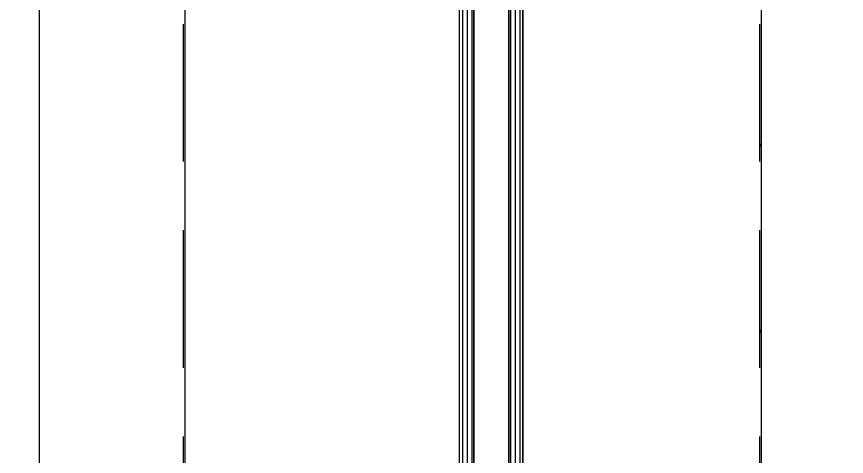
# Model space of a CAD drawing. Header units: inches. Extents: x 21 to 32698, y 13 to 3712.
# Drawn here: x 6805.93 to 6834.71, y 2182.6 to 2197.84 of the extents above; entities that cross this region are included whole.
import ezdxf

# ---------------------------------------------------------------- set-up
doc = ezdxf.new("R2010")
doc.units = ezdxf.units.IN
doc.header["$MEASUREMENT"] = 0
doc.set_wipeout_variables(frame=1)
doc.linetypes.add('DOT', pattern=[6.35, 0, -6.35])
doc.linetypes.add('IMPORT-HIDDEN2', pattern=[47.625, 31.75, -15.875])
for name, color, linetype, lineweight in [('Z_MİM_-KM-BEAM-RAY', 8, 'DOT', 25), ('Z_MİM_-KM-GLAZ', 8, 'Continuous', 25), ('Z_MİM_-KM-GLAZ-CURT', 8, 'Continuous', 25), ('Z_MİM_-KM-RAY-1', 8, 'IMPORT-HIDDEN2', 25), ('Z_MİM_-KM-WALL-PL', 8, 'Continuous', 25), ('Z_MİM_-KM-WALL-PLASTER', 8, 'Continuous', 25), ('Z_MİM_aksesuar_k', 8, 'Continuous', 25)]:
    doc.layers.add(name, color=color, linetype=linetype, lineweight=lineweight)

# ---------------------------------------------------------------- blocks, each defined once
blk = doc.blocks.new('*U176')
blk.add_wipeout([(160, -25), (160, 16.5), (0, 16.5), (0, -25)])
at = {"layer": 'Z_MİM_-KM-GLAZ-CURT'}
blk.add_lwpolyline([(0, -22.5), (0, -25), (160, -25), (160, -22.5)], dxfattribs=at)
at = {"layer": 'Z_MİM_-KM-RAY-1', "ltscale": 0.15}
for p, q in [((160, 0), (0, 0)), ((160, -20), (0, -20))]:
    blk.add_line(p, q, dxfattribs=at)
at = {"layer": 'Z_MİM_aksesuar_k'}
for p, q in [((14.772, -8.224), (74.256, -8.224)), ((74.256, -8.224), (14.772, -8.224)), ((14.772, -8.333), (74.256, -8.333)), ((14.772, -8.491), (74.256, -8.491)), ((14.772, -8.65), (74.256, -8.65)), ((14.772, -8.709), (74.256, -8.709)), ((14.772, -8.724), (74.256, -8.724)), ((14.772, -9.924), (74.256, -9.924)), ((14.772, -9.94), (74.256, -9.94)), ((14.772, -9.999), (74.256, -9.999)), ((14.772, -10.157), (74.256, -10.157)), ((14.772, -10.316), (74.256, -10.316)), ((74.256, -10.424), (14.772, -10.424))]:
    blk.add_line(p, q, dxfattribs=at)
blk = doc.blocks.new('-KM_Kiriş İzi_ZK')
at = {"layer": 'Z_MİM_-KM-BEAM-RAY'}
for p, q in [((3475.001, 1450.001), (3475.001, 905)), ((3500.001, 1450.001), (3500.001, 905))]:
    blk.add_line(p, q, dxfattribs=at)

msp = doc.modelspace()

# ---------------------------------------------------------------- linework, layer by layer
at = {"layer": 'Z_MİM_-KM-WALL-PLASTER'}
msp.add_lwpolyline([(4644.257, 1293.058), (4644.257, 979.583), (3329.258, 979.583), (3329.258, 1634.583), (3039.258, 1634.583), (3039.258, 2584.584), (6834.258, 2584.584), (6834.258, 979.583), (5339.257, 979.583), (5339.257, 1293.058)], dxfattribs=at)
msp.add_lwpolyline([(6804.257, 2559.584), (6444.258, 2559.584), (6444.258, 2234.587), (6554.257, 2234.587), (6554.257, 2214.584), (6489.257, 2214.584), (6489.257, 2069.584), (6554.257, 2069.584), (6554.257, 1884.584), (6679.259, 1884.584), (6679.259, 1889.584), (6809.258, 1889.584), (6809.258, 2429.584), (6804.257, 2429.585)], close=True, dxfattribs=at)

# ---------------------------------------------------------------- next in the draw order: block references
at = {"layer": 'Z_MİM_-KM-GLAZ', "ltscale": 1.5, "rotation": 270}
msp.add_blockref('*U176', (6831.714, 2217.084), dxfattribs=at)

# ---------------------------------------------------------------- next in the draw order: linework, layer by layer
at = {"layer": 'Z_MİM_-KM-WALL-PL'}
for points in [[(4641.757, 982.083), (3331.758, 982.083), (3331.758, 1637.083), (3041.758, 1637.083), (3041.758, 2582.084), (6831.758, 2582.084), (6831.758, 982.083), (5341.758, 982.083)], [(6811.758, 2432.084), (6811.758, 1887.084)]]:
    msp.add_lwpolyline(points, dxfattribs=at)

# ---------------------------------------------------------------- next in the draw order: block references
at = {"layer": 'Z_MİM_-KM-BEAM-RAY'}
msp.add_blockref('-KM_Kiriş İzi_ZK', (3331.714, 982.083), dxfattribs=at)

doc.saveas('drawing.dxf')
